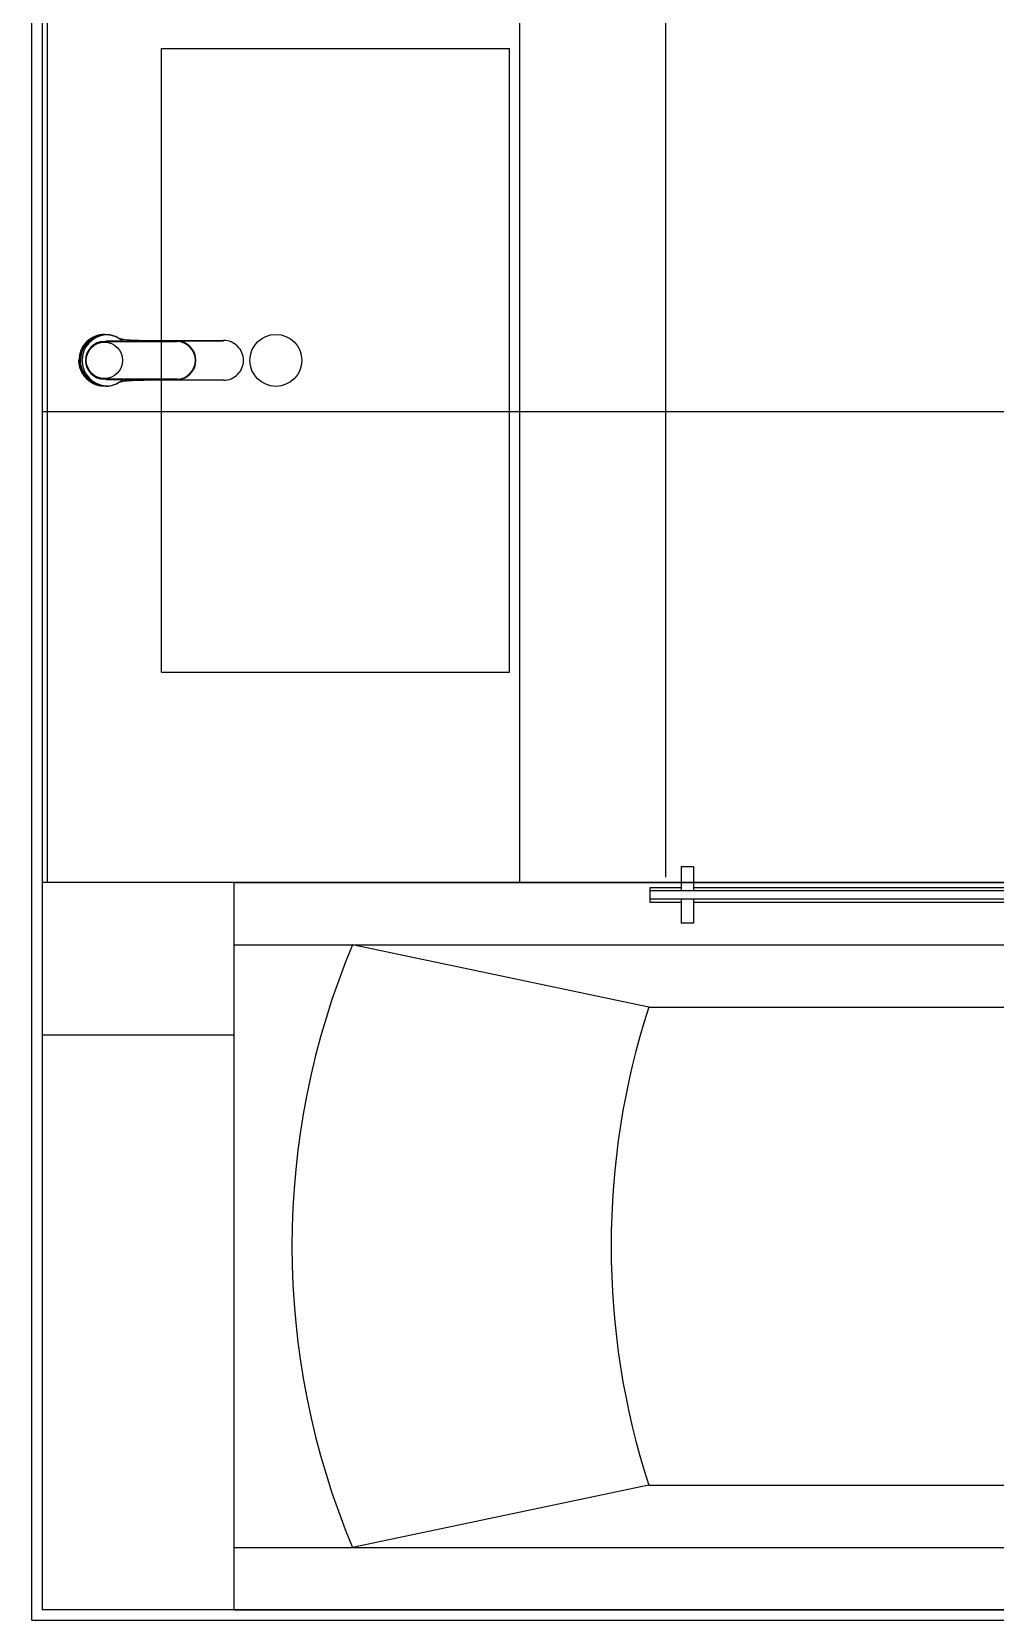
# Model space of a CAD drawing. Header units: millimetres. Extents: x 976 to 9349, y -714 to 2211.
# Drawn here: x 6530.4 to 6623.1, y -6.9 to 145.9 of the extents above; entities that cross this region are included whole.
import ezdxf

# ---------------------------------------------------------------- set-up
doc = ezdxf.new("R2010")
doc.units = ezdxf.units.MM
for name, color, linetype in [('Inst - woda', 220, 'Continuous'), ('Płytki', 254, 'Continuous'), ('Wbudowane', 175, 'Continuous'), ('Ściany', 7, 'Continuous')]:
    doc.layers.add(name, color=color, linetype=linetype)

# ---------------------------------------------------------------- blocks, each defined once
blk = doc.blocks.new('Z$W@#28286')
for p, q in [((0, 0), (0, 45.5)), ((0, 45.5), (100.5, 45.5)), ((100.5, 0), (100.5, 45.5)), ((20.25, 34.5), (80.25, 34.5)), ((20.25, 34.5), (20.25, 1)), ((80.25, 34.5), (80.25, 1)), ((0, 0), (100.5, 0)), ((20.25, 1), (80.25, 1))]:
    blk.add_line(p, q)
for centre, radius in [((50.25, 40), 1.75), ((50.25, 23.5), 2.5)]:
    blk.add_circle(centre, radius)
blk = doc.blocks.new('Z$W@#31226')
for p, q in [((0, 13.24), (0, 13.34)), ((0.04, 13.24), (0, 13.24)), ((0.14, 12.48), (0.14, 12.48)), ((4.95, 13.29), (4.95, 13.34)), ((5, 13.24), (4.95, 13.24)), ((5, 13.34), (5, 13.24)), ((0.64, 6.42), (0.64, 6.41)), ((4.36, 6.41), (4.36, 6.42))]:
    blk.add_line(p, q)
for centre, radius, start, end in [((2.5, 13.34), 2.45, 90.0083, 180.0025), ((2.5, 13.07), 2.46, 5.3754, 174.6244), ((2.5, 13.34), 2.36, 16.9435, 162.8063), ((2.5, 13.34), 2.5, 359.9921, 89.9924), ((2.5, 13.34), 2.45, 359.9985, 89.9917), ((2.5, 13.38), 1.82, 0.6574, 179.3426), ((2.17, 13.24), 2.17, 180.0638, 200.6423), ((2.7, 13.04), 2.67, 174.3393, 181.6927), ((1.18, 13), 1.14, 181.7731, 193.3108), ((2.5, 13.3), 2.49, 193.0006, 221.5953), ((-203.71, 10.86), 204.35, 0.1855, 0.6599), ((222.12, 10.78), 217.76, 179.3551, 179.8044), ((2.5, 13.3), 2.49, 318.3933, 346.9985), ((3.82, 13), 1.14, 346.6315, 358.213), ((4.98, 24.17), 10.83, 269.8204, 270.0839), ((2.18, 13.04), 2.78, 358.3872, 5.434), ((3517.33, 4.15), 3512.98, 179.87972, 179.96292), ((2.5, 6.44), 1.86, 180.7655, 359.2348), ((2.5, 6.44), 1.82, 180.819, 359.181), ((2.49, 1.9), 1.9, 179.5832, 270.4168), ((2.51, 1.9), 1.9, 269.5832, 0.4168)]:
    blk.add_arc(centre, radius, start, end)
for points, degree, knots in [([(0, 13.34), (0, 13.66), (0.09, 14.24), (0.34, 14.81), (0.78, 15.33), (1.4, 15.7), (2.14, 15.84), (2.5, 15.84)], 6, [0, 0, 0, 0, 0, 0, 0, 0.556769, 1, 1, 1, 1, 1, 1, 1]), ([(0.05, 13.34), (0.04, 13.34), (0.02, 13.34), (0.01, 13.34), (0, 13.34), (0, 13.34)], 3, [0, 0, 0, 0, 0.5, 0.5, 1, 1, 1, 1]), ([(0.68, 6.42), (0.68, 6.73), (0.68, 7.05), (0.68, 7.37), (0.68, 8.01), (0.68, 8.64), (0.68, 9.28), (0.68, 9.97), (0.68, 10.65), (0.68, 11.34), (0.68, 12.02), (0.68, 12.71), (0.68, 13.39)], 3, [0, 0, 0, 0, 0.136837, 0.136837, 0.136837, 0.410512, 0.410512, 0.410512, 0.705256, 0.705256, 0.705256, 1, 1, 1, 1]), ([(4.32, 13.39), (4.32, 13.07), (4.32, 12.76), (4.32, 12.44), (4.32, 11.8), (4.32, 11.17), (4.32, 10.53), (4.32, 9.84), (4.32, 9.16), (4.32, 8.47), (4.32, 7.79), (4.32, 7.1), (4.32, 6.42)], 3, [0, 0, 0, 0, 0.136837, 0.136837, 0.136837, 0.410512, 0.410512, 0.410512, 0.705256, 0.705256, 0.705256, 1, 1, 1, 1]), ([(0.59, 1.91), (0.59, 3.68), (0.59, 5.45), (0.59, 8.11), (0.59, 9), (0.56, 10.1), (0.56, 10.33), (0.54, 10.77), (0.53, 10.99), (0.49, 11.43), (0.46, 11.65), (0.36, 11.99), (0.3, 12.11), (0.24, 12.23)], 3, [0, 0, 0, 0, 0.5, 0.5, 0.75, 0.75, 0.8125, 0.8125, 0.875, 0.875, 0.9375, 0.9375, 0.9748589, 0.9748589, 0.9748589, 0.9748589]), ([(4.36, 1.91), (4.36, 2.14), (4.36, 2.38), (4.36, 2.61), (4.36, 3.04), (4.36, 3.48), (4.36, 3.91), (4.36, 5.35), (4.36, 6.79), (4.37, 8.95), (4.37, 9.67), (4.4, 10.75), (4.42, 11.12), (4.49, 11.61), (4.52, 11.76), (4.56, 11.89)], 3, [0, 0, 0, 0, 0.0660073, 0.0660073, 0.0660073, 0.1878325, 0.1878325, 0.1878325, 0.5939162, 0.5939162, 0.7969581, 0.7969581, 0.8984791, 0.8984791, 0.9388997, 0.9388997, 0.9388997, 0.9388997]), ([(4.75, 12.22), (4.7, 12.1), (4.64, 11.98), (4.54, 11.65), (4.51, 11.43), (4.47, 10.99), (4.46, 10.77), (4.44, 10.33), (4.43, 10.1), (4.41, 9), (4.41, 8.11), (4.41, 5.45), (4.41, 3.68), (4.41, 1.91)], 3, [0.0265023, 0.0265023, 0.0265023, 0.0265023, 0.0625, 0.0625, 0.125, 0.125, 0.1875, 0.1875, 0.25, 0.25, 0.5, 0.5, 1, 1, 1, 1])]:
    blk.add_open_spline(points, degree=degree, knots=knots)
for points, degree in [([(0.21, 12.3), (0.19, 12.36), (0.16, 12.42), (0.14, 12.48)], 3), ([(4.86, 12.48), (4.84, 12.41), (4.81, 12.34), (4.78, 12.28)], 3), ([(5, 13.24), (5, 13.19), (5, 13.07), (4.99, 12.91), (4.94, 12.7), (4.86, 12.48)], 5), ([(0.63, 11.52), (0.64, 9.53), (0.64, 7.83), (0.64, 6.42)], 3)]:
    blk.add_open_spline(points, degree=degree)
blk = doc.blocks.new('Z$W@#8064')
for p, q in [((0, 160), (0, 0)), ((0, 160), (70, 160)), ((6, 160), (6, 0)), ((64, 160), (64, 0)), ((70, 160), (70, 0)), ((12, 120.11), (6, 148.61)), ((58, 120.11), (64, 148.61)), ((12, 120.11), (12, 17.33)), ((58, 120.11), (58, 17.4)), ((6, 15.33, 3.98), (12, 17.33, 1.93)), ((64, 15.33, 3.98), (58, 17.4, 1.93)), ((0, 0), (70, 0))]:
    blk.add_line(p, q)
blk.add_circle((35, 30.74), 3)
for centre, radius, start, end in [((35, 79.65), 74.81, 67.1916, 112.8084), ((35, 48.92), 74.81, 72.0945, 107.9055), ((34.9, 84.33, 3.98), 70.81, 251.1307, 289.0395), ((34.9, 84.33, 3.98), 74.81, 247.2742, 292.8911)]:
    blk.add_arc(centre, radius, start, end)
blk = doc.blocks.new('Z$W@#25186')
for p, q in [((0, 4.5), (0, 20.5)), ((0, 20.5), (3, 20.5)), ((3, 7.5), (3, 20.5)), ((3, 7.5), (24, 7.5)), ((24, 4.5), (24, 7.5)), ((24, 6.4), (60, 6.4)), ((60, 2), (60, 6.7)), ((60, 6.7), (63, 6.7)), ((63, 2), (63, 6.7)), ((63, 6.4), (64, 6.4)), ((64, 5.6), (64, 6.4)), ((24, 5.6), (60, 5.6)), ((63, 5.6), (64, 5.6)), ((115.8, 5.4), (117, 5.4)), ((115.8, 3.1), (115.8, 5.4)), ((117, 3.1), (117, 5.4)), ((0, 4.5), (24, 4.5)), ((60, 3.4), (0, 3.4)), ((0, 3.4), (0, 2)), ((59, 3.1), (60, 3.1)), ((59, 2.3), (59, 3.1)), ((115.8, 3.4), (63, 3.4)), ((63, 3.1), (120, 3.1)), ((120, 3.4), (117, 3.4)), ((120, 2), (120, 3.4)), ((120, 3.1), (120, 3.4)), ((59, 2.7), (0, 2.7)), ((24, 2), (0, 2)), ((24, 2), (115.8, 2)), ((59, 2.3), (60, 2.3)), ((63, 2.3), (120, 2.3)), ((115.8, 0), (115.8, 2.3)), ((117, 0), (117, 2.3)), ((117, 2), (120, 2)), ((115.8, 0), (117, 0))]:
    blk.add_line(p, q)

msp = doc.modelspace()

# ---------------------------------------------------------------- linework, layer by layer
at = {"layer": 'Płytki'}
for p, q in [((6591.352, 229.357), (6591.352, 64.557)), ((6591.352, 229.357), (6591.352, 64.557)), ((6531.352, 184.557), (6531.352, 64.557)), ((6709.852, 109.357), (6531.352, 109.357)), ((6531.352, 64.557), (6531.352, -5.943)), ((6689.352, 64.057), (6531.352, 64.057)), ((6549.852, -5.943), (6549.852, 64.057)), ((6549.852, 49.357), (6531.352, 49.357)), ((6709.852, -5.943), (6531.352, -5.943))]:
    msp.add_line(p, q, dxfattribs=at)
at = {"layer": 'Ściany'}
for q in [(6530.352, 230.357), (6710.852, -6.943)]:
    msp.add_line((6530.352, -6.943), q, dxfattribs=at)

# ---------------------------------------------------------------- block references
at = {"layer": 'Inst - woda', "rotation": 180}
msp.add_blockref('Z$W@#25186', (6709.852, 65.557), dxfattribs=at)
at = {"layer": 'Wbudowane', "rotation": 90}
for name, p in [('Z$W@#28286', (6577.352, 64.057)), ('Z$W@#31226', (6550.729, 111.808)), ('Z$W@#8064', (6709.852, -5.943))]:
    msp.add_blockref(name, p, dxfattribs=at)

doc.saveas('drawing.dxf')
